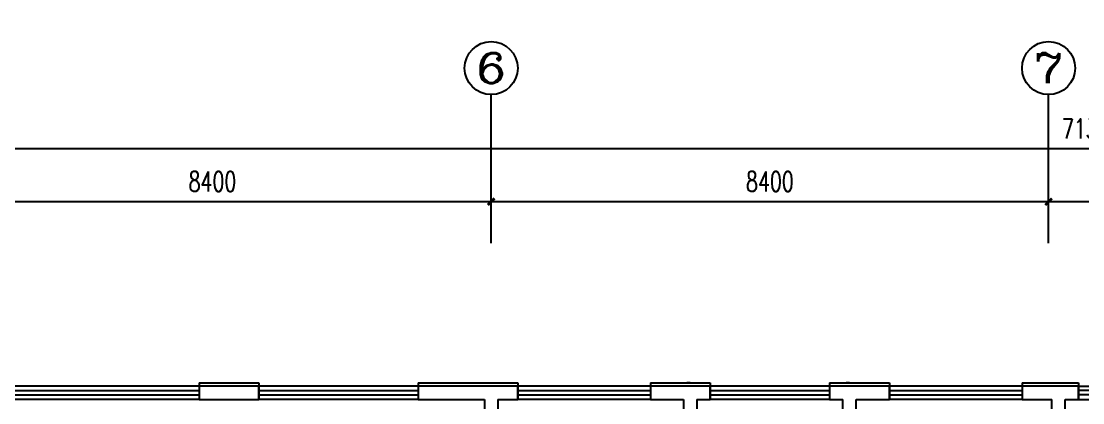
# Model space of a CAD drawing. Extents: x 2166032 to 5302137, y 581493 to 2416206.
# Drawn here: x 2469612 to 2485609, y 1014653 to 1020408 of the extents above; entities that cross this region are included whole.
import ezdxf
from ezdxf.enums import TextEntityAlignment as Align

# ---------------------------------------------------------------- set-up
doc = ezdxf.new("R2010")
doc.units = 0
doc.header["$LTSCALE"] = 1000
doc.header["$MEASUREMENT"] = 0
for name, color, linetype in [('AXIS', 3, 'Continuous'), ('AXIS_TEXT', 7, 'Continuous'), ('SURFACE', 8, 'Continuous'), ('WALL', 8, 'Continuous'), ('WINDOW', 8, 'Continuous')]:
    doc.layers.add(name, color=color, linetype=linetype)
doc.styles.add('_TCH_AXIS', font='complex_.ttf')
doc.styles.add('COMPLEX', font='complex_.ttf')
doc.styles.add('DIM_FONT', font='simplex_.ttf', dxfattribs={"width": 0.7})
doc.dimstyles.new('DIMN', dxfattribs={"dimtxt": 300, "dimasz": 100, "dimexe": 250, "dimexo": 300, "dimgap": 150, "dimtad": 1, "dimdec": 0, "dimzin": 0, "dimdsep": 46, "dimtxsty": 'DIM_FONT', "dimblk": 'ARCHTICK', "dimcen": 0.09, "dimclrt": 7, "dimazin": 2, "dimtfac": 1, "dimtdec": 0, "dimtix": 1, "dimtmove": 2, "dimatfit": 3, "dimldrblk": 'ARCHTICK', "dimfxl": 1, "dimtolj": 1, "dimtzin": 0, "dimarcsym": 0})

# ---------------------------------------------------------------- blocks, each defined once
blk = doc.blocks.new('_ArchTick')
at = {"color": 0, "linetype": 'ByBlock', "const_width": 0.4}
blk.add_lwpolyline([(-0.5, -0.5), (0.5, 0.5)], dxfattribs=at)
blk = doc.blocks.new('*D3049')
at = {"layer": 'AXIS', "color": 0, "lineweight": -2}
for p, q in [((2468294, 1017062), (2468294, 1017937)), ((2476694, 1017062), (2476694, 1017937)), ((2468294, 1017687), (2476694, 1017687))]:
    blk.add_line(p, q, dxfattribs=at)
at = {"layer": 'Defpoints', "color": 0}
for p in [(2476694, 1017687), (2468294, 1016762), (2476694, 1016762)]:
    blk.add_point(p, dxfattribs=at)
at = {"layer": 'AXIS', "color": 0, "lineweight": -2, "xscale": 100, "yscale": 100, "zscale": 100, "rotation": 180}
blk.add_blockref('_ArchTick', (2468294, 1017687), dxfattribs=at)
at = {"layer": 'AXIS', "color": 0, "lineweight": -2, "xscale": 100, "yscale": 100, "zscale": 100}
blk.add_blockref('_ArchTick', (2476694, 1017687), dxfattribs=at)
at = {"layer": 'AXIS', "color": 7, "insert": (2472494, 1017992), "char_height": 300, "attachment_point": 5, "style": 'DIM_FONT'}
blk.add_mtext('\\A1;8400', dxfattribs=at)
blk = doc.blocks.new('*D3050')
at = {"layer": 'AXIS', "color": 0, "lineweight": -2}
for p, q in [((2476694, 1017062), (2476694, 1017937)), ((2485094, 1017062), (2485094, 1017937)), ((2476694, 1017687), (2485094, 1017687))]:
    blk.add_line(p, q, dxfattribs=at)
at = {"layer": 'Defpoints', "color": 0}
for p in [(2485094, 1017687), (2476694, 1016762), (2485094, 1016762)]:
    blk.add_point(p, dxfattribs=at)
at = {"layer": 'AXIS', "color": 0, "lineweight": -2, "xscale": 100, "yscale": 100, "zscale": 100, "rotation": 180}
blk.add_blockref('_ArchTick', (2476694, 1017687), dxfattribs=at)
at = {"layer": 'AXIS', "color": 0, "lineweight": -2, "xscale": 100, "yscale": 100, "zscale": 100}
blk.add_blockref('_ArchTick', (2485094, 1017687), dxfattribs=at)
at = {"layer": 'AXIS', "color": 7, "insert": (2480894, 1017992), "char_height": 300, "attachment_point": 5, "style": 'DIM_FONT'}
blk.add_mtext('\\A1;8400', dxfattribs=at)
blk = doc.blocks.new('*D3051')
at = {"layer": 'AXIS', "color": 0, "lineweight": -2}
for p, q in [((2485094, 1017062), (2485094, 1017937)), ((2493494, 1017062), (2493494, 1017937)), ((2485094, 1017687), (2493494, 1017687))]:
    blk.add_line(p, q, dxfattribs=at)
at = {"layer": 'Defpoints', "color": 0}
for p in [(2493494, 1017687), (2485094, 1016762), (2493494, 1016762)]:
    blk.add_point(p, dxfattribs=at)
at = {"layer": 'AXIS', "color": 0, "lineweight": -2, "xscale": 100, "yscale": 100, "zscale": 100, "rotation": 180}
blk.add_blockref('_ArchTick', (2485094, 1017687), dxfattribs=at)
at = {"layer": 'AXIS', "color": 0, "lineweight": -2, "xscale": 100, "yscale": 100, "zscale": 100}
blk.add_blockref('_ArchTick', (2493494, 1017687), dxfattribs=at)
at = {"layer": 'AXIS', "color": 7, "insert": (2489294, 1017992), "char_height": 300, "attachment_point": 5, "style": 'DIM_FONT'}
blk.add_mtext('\\A1;8400', dxfattribs=at)
blk = doc.blocks.new('*D3057')
at = {"layer": 'AXIS', "color": 0, "lineweight": -2}
for p, q in [((2450094, 1017362), (2450094, 1018737)), ((2521394, 1017362), (2521394, 1018737)), ((2450094, 1018487), (2521394, 1018487))]:
    blk.add_line(p, q, dxfattribs=at)
at = {"layer": 'Defpoints', "color": 0}
for p in [(2521394, 1018487), (2450094, 1017062), (2521394, 1017062)]:
    blk.add_point(p, dxfattribs=at)
at = {"layer": 'AXIS', "color": 0, "lineweight": -2, "xscale": 100, "yscale": 100, "zscale": 100, "rotation": 180}
blk.add_blockref('_ArchTick', (2450094, 1018487), dxfattribs=at)
at = {"layer": 'AXIS', "color": 0, "lineweight": -2, "xscale": 100, "yscale": 100, "zscale": 100}
blk.add_blockref('_ArchTick', (2521394, 1018487), dxfattribs=at)
at = {"layer": 'AXIS', "color": 7, "insert": (2485744, 1018788), "char_height": 300, "attachment_point": 5, "style": 'DIM_FONT'}
blk.add_mtext('\\A1;71300', dxfattribs=at)
blk = doc.blocks.new('$TCHSYS$WIN2D')
for p, q in [((-0.5, 0.5), (0.5, 0.5)), ((-0.5, 0.5), (-0.5, -0.5)), ((0.5, 0.5), (0.5, -0.5)), ((0.5, 0.1667), (-0.5, 0.1667)), ((0.5, -0.1667), (-0.5, -0.1667)), ((-0.5, -0.5), (0.5, -0.5))]:
    blk.add_line(p, q)
blk = doc.blocks.new('_AXISO')
blk.add_circle((0, 0), 0.5)
at = {"layer": 'AXIS_TEXT', "style": 'COMPLEX', "width": 1.171875}
blk.add_attdef('A', text='', height=0.56, dxfattribs=at).set_placement((-0.25, -0.28), (0.25, -0.28), align=Align.FIT)

msp = doc.modelspace()

# ---------------------------------------------------------------- linework, layer by layer
msp.add_circle((2604640.5, 1020101.3), 438608.5)
at = {"layer": 'AXIS'}
for p, q in [((2476694.4, 1017505.6), (2476694.4, 1019301.3)), ((2485094.4, 1017505.6), (2485094.4, 1019301.3))]:
    msp.add_line(p, q, dxfattribs=at)
at = {"layer": 'SURFACE'}
for p, q in [((2472294.4, 1014954.3), (2472294.4, 1014904.3)), ((2472294.4, 1014954.3), (2473194.4, 1014954.3)), ((2473194.4, 1014954.3), (2473194.4, 1014904.3)), ((2475594.4, 1014954.3), (2475594.4, 1014904.3)), ((2475594.4, 1014954.3), (2476794.4, 1014954.3)), ((2476744.4, 1014954.3), (2477094.4, 1014954.3)), ((2477094.4, 1014954.3), (2477094.4, 1014904.3)), ((2479094.4, 1014954.3), (2479094.4, 1014904.3)), ((2479094.4, 1014954.3), (2479694.4, 1014954.3)), ((2479694.4, 1014954.3), (2479644.4, 1014954.3)), ((2479644.4, 1014954.3), (2479644.4, 1014954.3)), ((2479694.4, 1014954.3), (2479993.9, 1014954.3)), ((2479993.9, 1014954.3), (2479993.9, 1014904.3)), ((2481793.9, 1014954.3), (2481793.9, 1014904.3)), ((2481793.9, 1014954.3), (2482094.4, 1014954.3)), ((2482094.4, 1014954.3), (2482044.4, 1014954.3)), ((2482044.4, 1014954.3), (2482044.4, 1014954.3)), ((2482094.4, 1014954.3), (2482694.4, 1014954.3)), ((2482694.4, 1014954.3), (2482694.4, 1014904.3)), ((2484694.4, 1014954.3), (2484694.4, 1014904.3)), ((2484694.4, 1014954.3), (2485244.4, 1014954.3)), ((2485244.4, 1014954.3), (2485544.4, 1014954.3)), ((2485544.4, 1014954.3), (2485544.4, 1014904.3))]:
    msp.add_line(p, q, dxfattribs=at)
at = {"layer": 'WALL'}
for p, q in [((2473194.4, 1014904.3), (2472294.4, 1014904.3)), ((2472294.4, 1014904.3), (2472294.4, 1014704.3)), ((2473194.4, 1014704.3), (2473194.4, 1014904.3)), ((2476694.4, 1014904.3), (2475594.4, 1014904.3)), ((2475594.4, 1014904.3), (2475594.4, 1014704.3)), ((2477094.4, 1014904.3), (2476694.4, 1014904.3)), ((2477094.4, 1014704.3), (2477094.4, 1014904.3)), ((2479694.4, 1014904.3), (2479094.4, 1014904.3)), ((2479094.4, 1014904.3), (2479094.4, 1014704.3)), ((2479993.9, 1014904.3), (2479694.4, 1014904.3)), ((2479993.9, 1014704.3), (2479993.9, 1014904.3)), ((2482094.4, 1014904.3), (2481793.9, 1014904.3)), ((2481793.9, 1014904.3), (2481793.9, 1014704.3)), ((2482694.4, 1014904.3), (2482094.4, 1014904.3)), ((2482694.4, 1014704.3), (2482694.4, 1014904.3)), ((2485244.4, 1014904.3), (2484694.4, 1014904.3)), ((2484694.4, 1014904.3), (2484694.4, 1014704.3)), ((2485544.4, 1014904.3), (2485244.4, 1014904.3)), ((2485544.4, 1014704.3), (2485544.4, 1014904.3)), ((2472294.4, 1014704.3), (2473194.4, 1014704.3)), ((2475594.4, 1014704.3), (2476594.4, 1014704.3)), ((2476594.4, 1014704.3), (2476594.4, 1014104.4)), ((2476794.4, 1014704.3), (2476794.4, 1014104.4)), ((2476794.4, 1014704.3), (2477094.4, 1014704.3)), ((2479094.4, 1014704.3), (2479594.4, 1014704.3)), ((2479594.4, 1014704.3), (2479594.4, 1011254.3)), ((2479794.4, 1014704.3), (2479794.4, 1011304.3)), ((2479794.4, 1014704.3), (2479993.9, 1014704.3)), ((2481793.9, 1014704.3), (2481994.4, 1014704.3)), ((2481994.4, 1011304.3), (2481994.4, 1014704.3)), ((2482194.4, 1011254.3), (2482194.4, 1014704.3)), ((2482194.4, 1014704.3), (2482694.4, 1014704.3)), ((2484694.4, 1014704.3), (2485144.4, 1014704.3)), ((2485144.4, 1014104.4), (2485144.4, 1014704.3)), ((2485344.4, 1013804.4), (2485344.4, 1014704.3)), ((2485344.4, 1014704.3), (2485544.4, 1014704.3))]:
    msp.add_line(p, q, dxfattribs=at)

# ---------------------------------------------------------------- block references
at = {"layer": 'AXIS'}
ref = msp.add_blockref('_AXISO', (2476694.4, 1019701.3), dxfattribs=dict(at, xscale=800, yscale=800, zscale=800))
ref.add_attrib('A', '6', dxfattribs={"layer": 'AXIS_TEXT', "height": 452.5, "style": '_TCH_AXIS', "width": 1.049113}).set_placement((2476468.1, 1019475.1), (2476920.6, 1019475.1), align=Align.FIT)
ref = msp.add_blockref('_AXISO', (2485094.4, 1019701.3), dxfattribs=dict(at, xscale=800, yscale=800, zscale=800))
ref.add_attrib('A', '7', dxfattribs={"layer": 'AXIS_TEXT', "height": 452.5, "style": '_TCH_AXIS', "width": 1.049113}).set_placement((2484868.1, 1019475.1), (2485320.6, 1019475.1), align=Align.FIT)
at = {"layer": 'WINDOW', "yscale": 200}
for p, xscale, zscale in [((2470494.4, 1014804.3), -3600, -3600), ((2474394.4, 1014804.3), -2400, -2400), ((2480893.9, 1014804.3), -1800, -1800)]:
    msp.add_blockref('$TCHSYS$WIN2D', p, dxfattribs=dict(at, xscale=xscale, zscale=zscale))
for p, xscale, zscale, rotation in [((2478094.4, 1014804.3), -2000, -2000, 359.9999999999956), ((2483694.4, 1014804.3), -2000, -2000, 359.9999999999958), ((2487044.4, 1014804.3), 3000, 3000, 359.9999999999985)]:
    msp.add_blockref('$TCHSYS$WIN2D', p, dxfattribs=dict(at, xscale=xscale, zscale=zscale, rotation=rotation))

# ---------------------------------------------------------------- dimensions: what is measured, and where the dimension line sits
at = {"layer": 'AXIS'}
for p1, p2, distance, picture, middle in [((2450094.4, 1017062.3), (2521394.4, 1017062.3), 1424.8, '*D3057', (2485744.4, 1018788.5)), ((2468294.4, 1016762.3), (2476694.4, 1016762.3), 924.8, '*D3049', (2472494.4, 1017991.9)), ((2476694.4, 1016762.3), (2485094.4, 1016762.3), 924.8, '*D3050', (2480894.4, 1017991.9)), ((2485094.4, 1016762.3), (2493494.4, 1016762.3), 924.8, '*D3051', (2489294.4, 1017991.9))]:
    dim = msp.add_aligned_dim(p1=p1, p2=p2, distance=distance, dimstyle='DIMN', dxfattribs=at)
    dim.commit()
    dim.dimension.update_dxf_attribs({"geometry": picture, "text_midpoint": middle})

doc.saveas('drawing.dxf')
